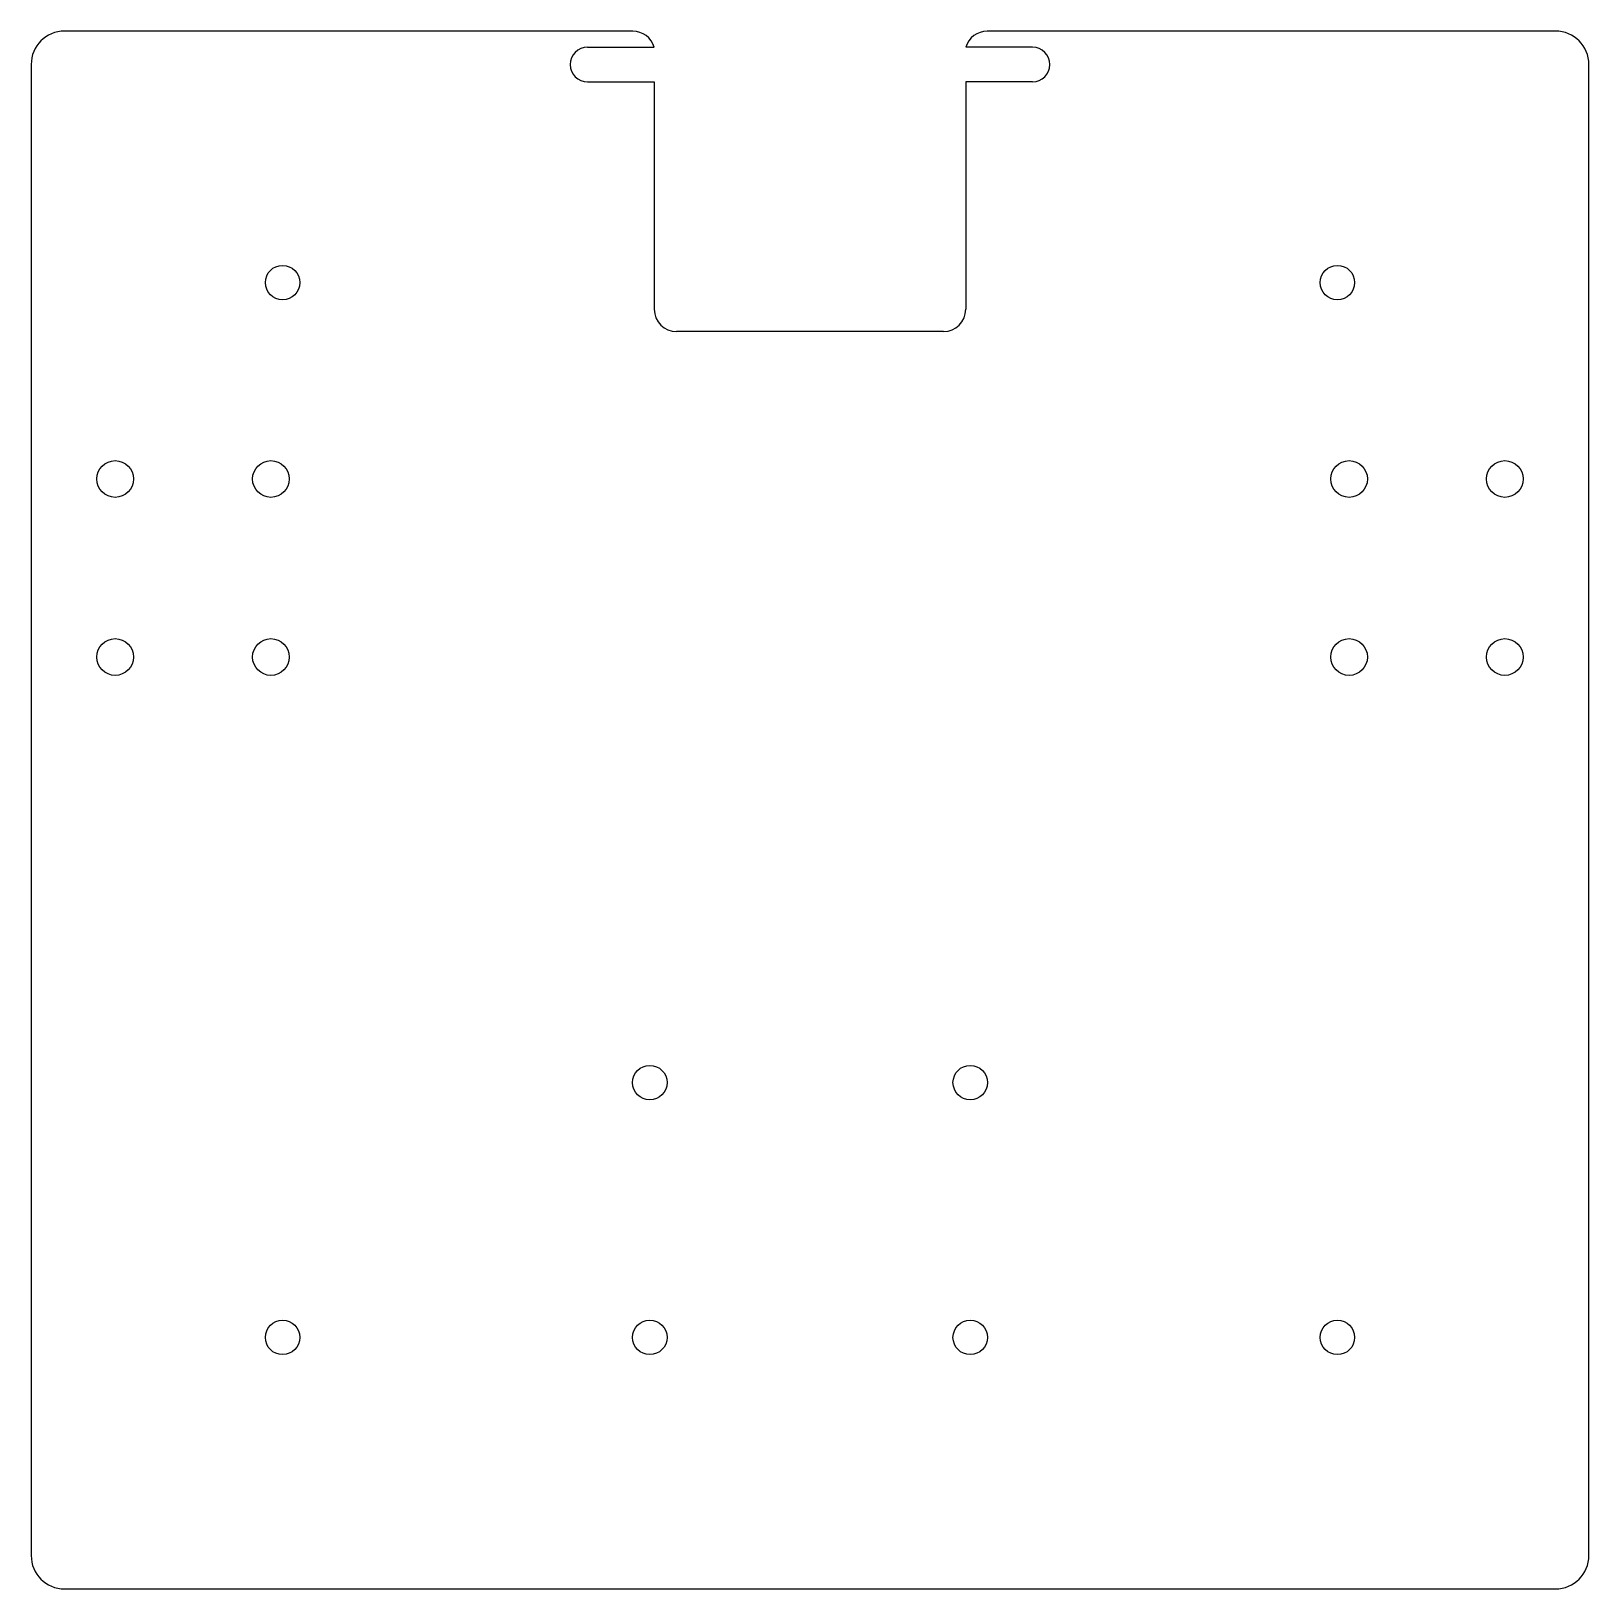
# Model space of a CAD drawing. Header units: millimetres. Extents: x 72.2 to 142.2, y 134.8 to 204.8.
import ezdxf

# ---------------------------------------------------------------- set-up
doc = ezdxf.new("R2010")
doc.units = ezdxf.units.MM

msp = doc.modelspace()

# ---------------------------------------------------------------- linework, layer by layer
at = {"color": 7, "linetype": 'Continuous', "lineweight": 25}
for p, q in [((99.271, 204.795), (73.733, 204.795)), ((140.733, 204.795), (115.194, 204.795)), ((97.233, 204.07), (100.233, 204.07)), ((117.233, 204.07), (114.233, 204.07)), ((72.233, 203.295), (72.233, 136.295)), ((142.233, 136.295), (142.233, 203.295)), ((97.233, 202.52), (100.233, 202.52)), ((100.233, 202.52), (100.233, 192.295)), ((114.233, 202.52), (114.233, 192.295)), ((117.233, 202.52), (114.233, 202.52)), ((113.233, 191.295), (101.233, 191.295)), ((73.733, 134.795), (140.733, 134.795))]:
    msp.add_line(p, q, dxfattribs=at)
for centre, radius in [((83.533, 193.495), 0.775), ((130.933, 193.495), 0.775), ((76.008, 184.67), 0.825), ((83.008, 184.67), 0.825), ((131.458, 184.67), 0.825), ((138.458, 184.67), 0.825), ((76.008, 176.67), 0.825), ((83.008, 176.67), 0.825), ((131.458, 176.67), 0.825), ((138.458, 176.67), 0.825), ((100.033, 157.545), 0.775), ((114.433, 157.545), 0.775), ((83.533, 146.095), 0.775), ((100.033, 146.095), 0.775), ((114.433, 146.095), 0.775), ((130.933, 146.095), 0.775)]:
    msp.add_circle(centre, radius, dxfattribs=at)
for centre, radius, start, end in [((73.733, 203.295), 1.5, 90, 180), ((99.271, 203.795), 1, 15.96201, 90), ((115.194, 203.795), 1, 90, 164.03799), ((140.733, 203.295), 1.5, 0, 90), ((97.233, 203.295), 0.775, 90, 270), ((117.233, 203.295), 0.775, 270, 90), ((101.233, 192.295), 1, 180, 270), ((113.233, 192.295), 1, 270, 0), ((73.733, 136.295), 1.5, 180, 270), ((140.733, 136.295), 1.5, 270, 0)]:
    msp.add_arc(centre, radius, start, end, dxfattribs=at)

doc.saveas('drawing.dxf')
